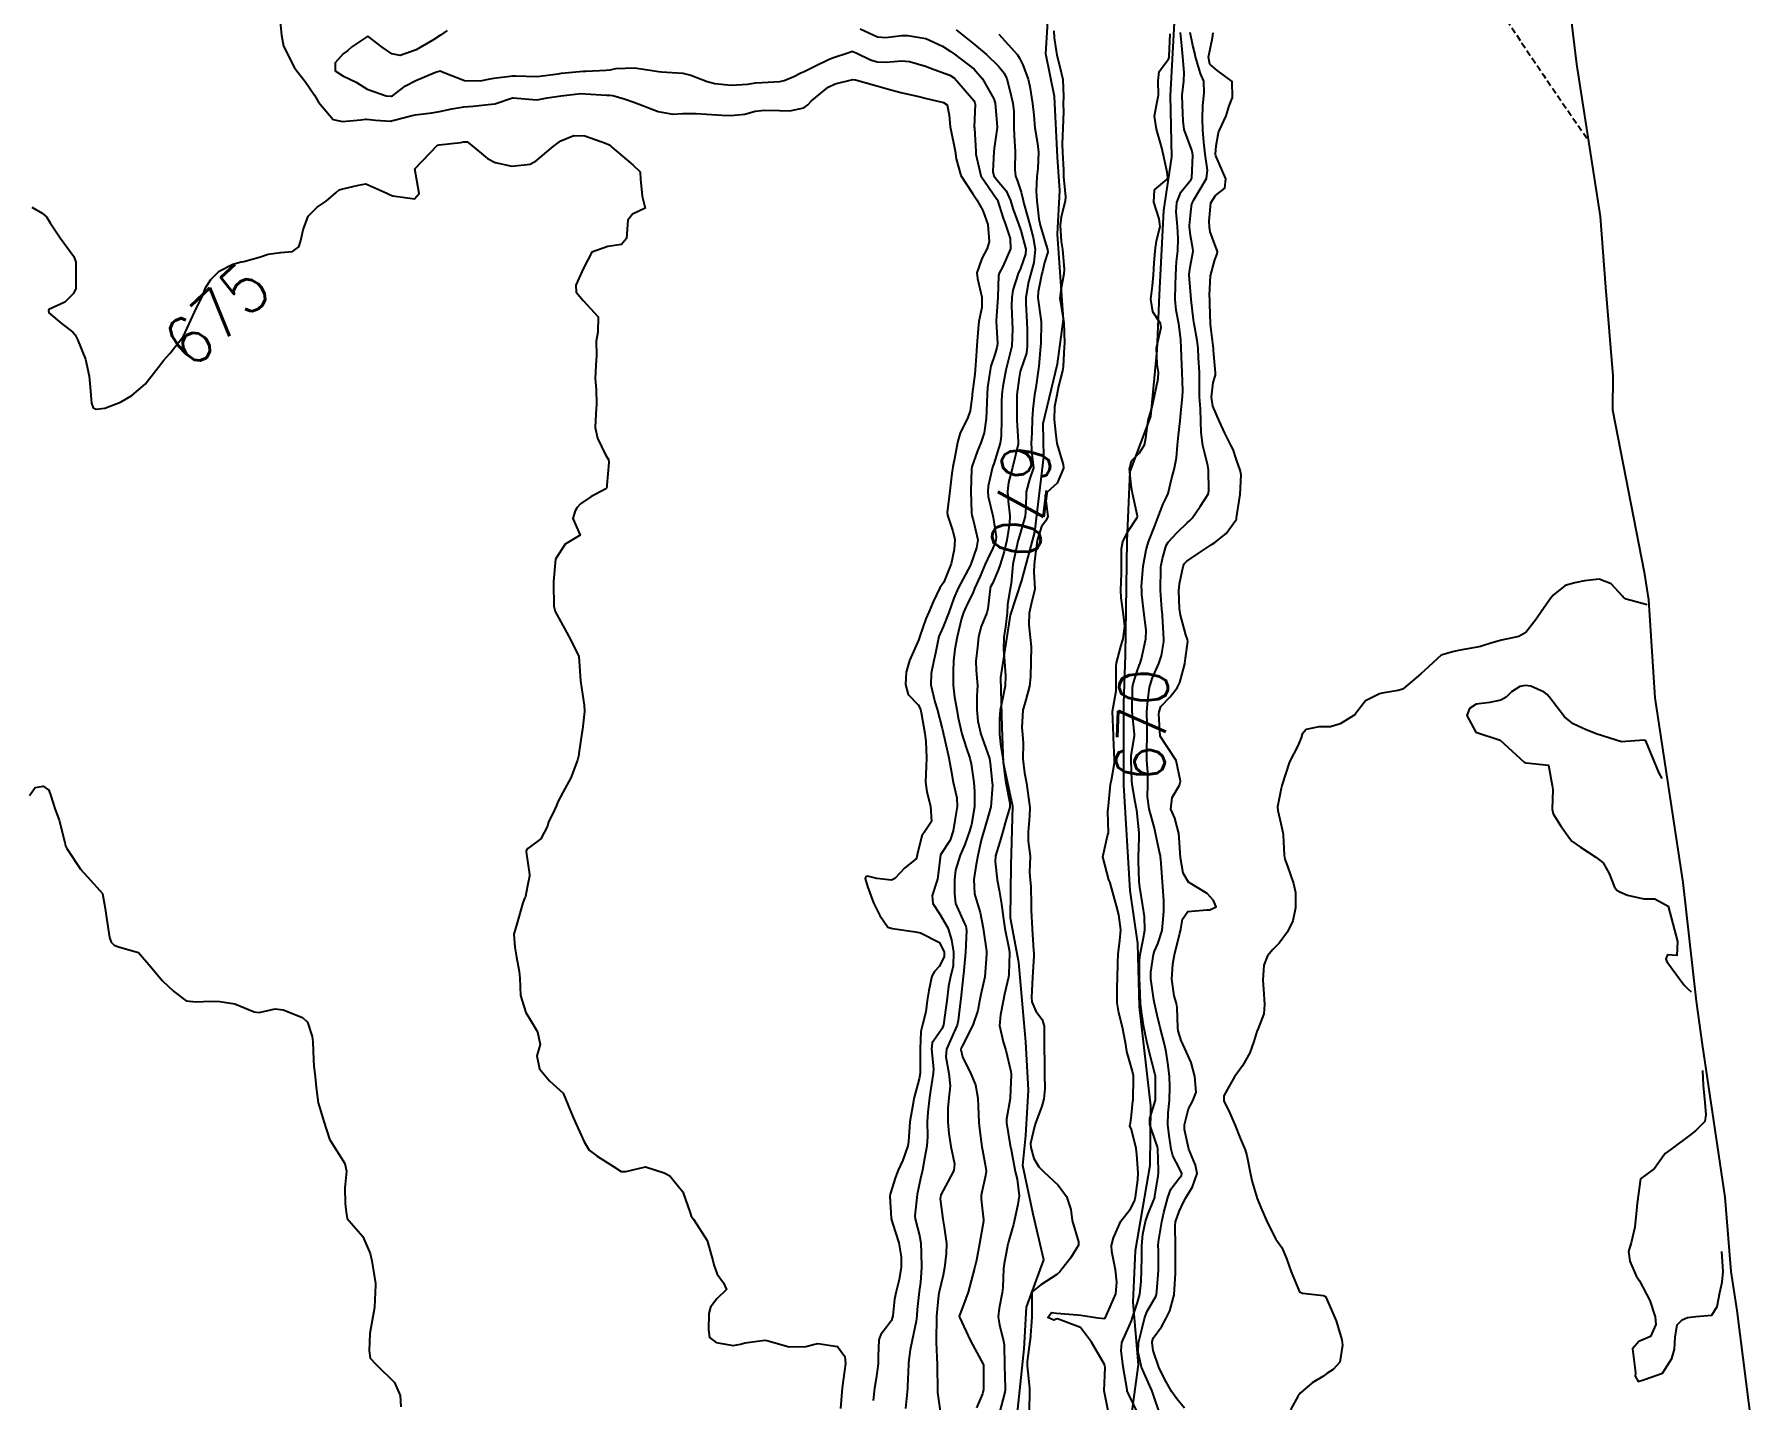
# Model space of a CAD drawing. Header units: metres. Extents: x 292545 to 299085, y 7450245 to 7463078.
# Drawn here: x 296317.3 to 296459.3, y 7455444.1 to 7455556.5 of the extents above; entities that cross this region are included whole.
import ezdxf
from ezdxf.enums import TextEntityAlignment as Align

# ---------------------------------------------------------------- set-up
doc = ezdxf.new("R2010")
doc.units = ezdxf.units.M
doc.linetypes.add('DASHED', pattern=[0.75, 0.5, -0.25])
for name, color, linetype in [('Area', 45, 'Continuous'), ('Cotas', 45, 'Continuous'), ('Curvas de Nivel 1m', 11, 'Continuous'), ('Curvas de Nivel 5m', 15, 'Continuous'), ('Hidrografia', 140, 'Continuous'), ('Vias Secundárias', 230, 'DASHED')]:
    doc.layers.add(name, color=color, linetype=linetype)
doc.styles.add('Style-STANDARD', font='STANDARD.shx')

msp = doc.modelspace()

# ---------------------------------------------------------------- linework, layer by layer
at = {"layer": 'Area'}
msp.add_polyline3d([(296443.91, 7455558.17, 672.31), (296444.41, 7455554.1, 680.44), (296446.36, 7455541.54, 672.67), (296446.79, 7455535.72, 678.34), (296447.39, 7455528.4, 672.73), (296447.37, 7455525.61, 676.14), (296449.97, 7455512.24, 680.11), (296450.33, 7455509.96, 681.5), (296450.85, 7455501.87, 682.39), (296453.16, 7455486.65, 671.27), (296454.27, 7455476.88, 671.49), (296454.76, 7455473.32, 671.81), (296456.62, 7455460.73, 670.95), (296457.12, 7455454.6, 671.05), (296457.61, 7455451.41, 671.07), (296459.32, 7455437.96, 671.2)], dxfattribs=at)
at = {"layer": 'Curvas de Nivel 1m', "flags": 128}
for points, elevation in [([(296337.58, 7455557.58), (296337.7, 7455556.47), (296337.85, 7455555.57), (296338.77, 7455553.79), (296338.94, 7455553.56), (296339.65, 7455552.65), (296340.42, 7455551.54), (296340.73, 7455550.95), (296341.96, 7455549.53), (296342.71, 7455549.37), (296344.23, 7455549.5), (296344.65, 7455549.56), (296344.71, 7455549.55), (296345.45, 7455549.48), (296346.71, 7455549.4), (296346.77, 7455549.41), (296346.98, 7455549.47), (296348.35, 7455549.82), (296348.72, 7455549.9), (296350.07, 7455550.08), (296350.72, 7455550.18), (296351.72, 7455550.41), (296352.73, 7455550.56), (296353.48, 7455550.64), (296354.73, 7455550.76), (296355.27, 7455550.82), (296356.74, 7455551.31), (296356.78, 7455551.31), (296358.74, 7455551.15), (296358.9, 7455551.17), (296359.59, 7455551.32), (296360.74, 7455551.49), (296362.37, 7455551.66), (296362.75, 7455551.65), (296364.48, 7455551.52), (296364.75, 7455551.52), (296364.99, 7455551.5), (296365.93, 7455551.24), (296366.74, 7455550.96), (296367.18, 7455550.78), (296368.73, 7455550.18), (296369.94, 7455549.97), (296370.73, 7455550.03), (296371.86, 7455550.03), (296372.72, 7455549.96), (296373.99, 7455549.88), (296374.72, 7455549.85), (296375.87, 7455549.98), (296376.73, 7455550.21), (296377.52, 7455550.31), (296378.73, 7455550.26), (296379.57, 7455550.25), (296380.73, 7455550.5), (296381.06, 7455550.74), (296381.36, 7455551.06), (296382.75, 7455552.19), (296383.32, 7455552.47), (296384.76, 7455552.81), (296384.98, 7455552.8), (296386.75, 7455552.29), (296387.71, 7455552.02), (296388.74, 7455551.76), (296390.31, 7455551.39), (296390.74, 7455551.28), (296392.24, 7455550.93), (296392.54, 7455550.73), (296392.72, 7455549.89), (296392.8, 7455548.92), (296392.81, 7455548.82), (296393.21, 7455546.91), (296393.29, 7455546.3), (296393.68, 7455544.91), (296394.65, 7455543.39), (296395, 7455542.9), (296395.48, 7455542.04), (296395.91, 7455540.89), (296396.02, 7455539.47), (296395.84, 7455538.89), (296395.41, 7455538.07), (296395, 7455536.9), (296395.04, 7455536.43), (296395.39, 7455534.89), (296395.39, 7455534.04), (296395.16, 7455532.89), (296395.1, 7455532.31), (296395, 7455530.9), (296394.95, 7455530.44), (296394.86, 7455528.9), (296394.82, 7455528.54), (296394.62, 7455526.9), (296394.6, 7455526.75), (296394.44, 7455525.53), (296394.23, 7455524.9), (296393.61, 7455523.72), (296393.39, 7455522.92), (296393.18, 7455521.71), (296393.02, 7455520.92), (296392.93, 7455520.36), (296392.76, 7455518.92), (296392.55, 7455517.14), (296392.56, 7455516.93), (296393.01, 7455515.61), (296393.17, 7455514.92), (296393.11, 7455514.11), (296392.88, 7455512.92), (296392.27, 7455511.42), (296392.07, 7455511.13), (296391.95, 7455510.93), (296391.4, 7455509.78), (296391.03, 7455508.94), (296390.8, 7455508.38), (296390.3, 7455506.95), (296390.28, 7455506.88), (296390.21, 7455506.69), (296389.44, 7455504.96), (296389.17, 7455503.98), (296389.1, 7455502.97), (296389.34, 7455502.15), (296390.15, 7455501.29), (296390.34, 7455500.95), (296390.41, 7455500.68), (296390.7, 7455498.94), (296390.78, 7455498.28), (296390.84, 7455496.94), (296390.82, 7455496.21), (296390.76, 7455494.94), (296390.86, 7455494.14), (296391.17, 7455492.94), (296391.26, 7455491.7), (296390.76, 7455490.94), (296390.45, 7455490.51), (296390.08, 7455488.95), (296390.07, 7455488.88), (296390, 7455488.62), (296389.07, 7455487.88), (296388.23, 7455486.98), (296387.97, 7455486.85), (296386.76, 7455486.99), (296385.98, 7455487.17), (296385.84, 7455487.14), (296385.78, 7455487), (296385.97, 7455486.32), (296386.48, 7455484.99), (296387.01, 7455483.93), (296387.66, 7455482.98), (296387.93, 7455482.89), (296388.04, 7455482.87), (296389.93, 7455482.6), (296390.35, 7455482.52), (296391.91, 7455481.73), (296392.3, 7455480.93), (296392.3, 7455480.53), (296391.89, 7455479.75), (296391.49, 7455479.33), (296391.28, 7455478.94), (296391.04, 7455477.77), (296390.91, 7455476.94), (296390.78, 7455476), (296390.52, 7455474.94), (296390.38, 7455474.39), (296390.31, 7455472.95), (296390.33, 7455472.42), (296390.31, 7455470.94), (296390.24, 7455470.48), (296389.82, 7455468.95), (296389.81, 7455468.9), (296389.76, 7455468.65), (296389.46, 7455466.95), (296389.35, 7455465.33), (296389.3, 7455464.96), (296388.89, 7455463.78), (296388.51, 7455462.97), (296388.28, 7455462.38), (296387.84, 7455460.98), (296387.82, 7455460.82), (296387.93, 7455458.98), (296388.03, 7455458.58), (296388.56, 7455456.97), (296388.75, 7455455.82), (296388.75, 7455454.97), (296388.6, 7455453.96), (296388.33, 7455452.97), (296388.21, 7455452.33), (296388.08, 7455450.97), (296387.95, 7455450.58), (296387.54, 7455450.01), (296387.09, 7455449.42), (296386.91, 7455448.99), (296386.86, 7455447.64), (296386.85, 7455446.99), (296386.69, 7455445.78), (296386.56, 7455444.99), (296386.46, 7455443.99)], 674), ([(296351.35, 7455556.87), (296350.8, 7455556.48), (296350.16, 7455556.06), (296349.11, 7455555.45), (296348.78, 7455555.26), (296347.46, 7455554.79), (296346.79, 7455554.95), (296346, 7455555.48), (296344.8, 7455556.4), (296343.5, 7455555.51), (296343.12, 7455555.19), (296342.78, 7455554.93), (296342.11, 7455554.19), (296342.11, 7455553.53), (296342.76, 7455553.12), (296343.86, 7455552.61), (296344.75, 7455552.04), (296346.32, 7455551.47), (296346.74, 7455551.44), (296346.77, 7455551.44), (296346.83, 7455551.47), (296347.9, 7455552.31), (296348.76, 7455552.75), (296350.38, 7455553.43), (296350.76, 7455553.55), (296351.02, 7455553.42), (296352.76, 7455552.74), (296354.08, 7455552.71), (296354.76, 7455552.84), (296355.2, 7455552.92), (296356.76, 7455553.13), (296356.98, 7455553.13), (296358.76, 7455553.08), (296360.5, 7455553.3), (296360.76, 7455553.35), (296362.54, 7455553.5), (296362.77, 7455553.51), (296364.45, 7455553.58), (296364.77, 7455553.63), (296365.23, 7455553.72), (296366.77, 7455553.78), (296368.43, 7455553.55), (296368.77, 7455553.48), (296369.01, 7455553.45), (296370.76, 7455553.35), (296371.42, 7455553.17), (296372.76, 7455552.67), (296373.41, 7455552.5), (296374.75, 7455552.35), (296376.09, 7455552.45), (296376.76, 7455552.54), (296377.29, 7455552.57), (296378.76, 7455552.66), (296379.11, 7455552.74), (296379.9, 7455553.08), (296380.48, 7455553.36), (296380.77, 7455553.48), (296381.63, 7455553.91), (296382.78, 7455554.48), (296383.18, 7455554.64), (296384.35, 7455555.02), (296384.67, 7455555.13), (296384.78, 7455555.13), (296385.04, 7455555.02), (296386.23, 7455554.45), (296386.78, 7455554.29), (296387.51, 7455554.24), (296388.78, 7455554.35), (296389.44, 7455554.3), (296390.77, 7455553.93), (296391.48, 7455553.65), (296392.77, 7455553.17), (296393.15, 7455552.92), (296394.74, 7455551.08), (296394.83, 7455550.9), (296394.85, 7455550.78), (296394.78, 7455548.9), (296394.79, 7455548.82), (296394.9, 7455546.9), (296394.91, 7455546.68), (296395.33, 7455544.89), (296396.64, 7455542.96), (296396.68, 7455542.92), (296396.7, 7455542.88), (296397.16, 7455541.4), (296397.35, 7455540.87), (296397.74, 7455539.72), (296397.76, 7455538.86), (296397.12, 7455537.41), (296396.82, 7455536.88), (296396.77, 7455536.67), (296396.71, 7455534.88), (296396.58, 7455532.93), (296396.58, 7455532.88), (296396.69, 7455531.06), (296396.68, 7455530.88), (296396.65, 7455530.73), (296396.49, 7455530.26), (296396.15, 7455529.21), (296396.09, 7455528.88), (296395.88, 7455527.46), (296395.84, 7455526.89), (296395.8, 7455525.52), (296395.76, 7455524.89), (296395.59, 7455523.71), (296395.32, 7455522.89), (296395.05, 7455522.24), (296394.59, 7455520.9), (296394.56, 7455520.72), (296394.51, 7455518.9), (296394.54, 7455517.11), (296394.57, 7455516.9), (296394.68, 7455516.55), (296395.06, 7455514.89), (296394.96, 7455514.23), (296394.5, 7455512.9), (296394.44, 7455512.74), (296394.28, 7455512.44), (296393.45, 7455510.91), (296393.09, 7455510.08), (296392.69, 7455508.92), (296392.22, 7455507.74), (296391.96, 7455507.19), (296391.87, 7455506.93), (296391.58, 7455505.56), (296391.44, 7455504.94), (296391.23, 7455503.89), (296391.2, 7455502.94), (296391.52, 7455501.56), (296391.72, 7455500.93), (296392.13, 7455499.36), (296392.21, 7455499.01), (296392.23, 7455498.93), (296392.27, 7455498.78), (296392.68, 7455496.92), (296392.89, 7455495.73), (296393.05, 7455494.92), (296393.34, 7455493.64), (296393.36, 7455492.92), (296393.18, 7455491.77), (296393.05, 7455490.92), (296392.78, 7455490.16), (296392, 7455488.93), (296391.78, 7455487.13), (296391.74, 7455486.93), (296391.31, 7455485.59), (296391.36, 7455484.94), (296391.94, 7455484.04), (296392.61, 7455482.92), (296392.9, 7455481.94), (296393.07, 7455480.92), (296393.03, 7455479.78), (296392.82, 7455478.92), (296392.66, 7455478.13), (296392.51, 7455476.92), (296392.44, 7455476.33), (296392.24, 7455474.93), (296392.13, 7455474.63), (296391.83, 7455474.2), (296391.32, 7455473.44), (296391.25, 7455472.94), (296391.41, 7455471.32), (296391.4, 7455470.93), (296391.17, 7455469.53), (296391.08, 7455468.94), (296390.95, 7455467.74), (296390.91, 7455466.94), (296390.92, 7455465.74), (296390.87, 7455464.94), (296390.69, 7455463.93), (296390.51, 7455462.95), (296390.35, 7455462.28), (296390.07, 7455460.95), (296389.89, 7455459.2), (296389.92, 7455458.96), (296390.26, 7455457.58), (296390.37, 7455456.95), (296390.41, 7455456.15), (296390.43, 7455454.95), (296390.34, 7455453.71), (296390.24, 7455452.95), (296390.08, 7455451.47), (296390.04, 7455450.95), (296389.99, 7455450.51), (296389.66, 7455448.96), (296389.51, 7455448.15), (296389.36, 7455447.11), (296389.35, 7455446.96), (296389.29, 7455445.14), (296389.28, 7455444.96), (296389.11, 7455443.31)], 673), ([(296385.39, 7455557.01), (296386.8, 7455556.34), (296387.5, 7455556.28), (296388.81, 7455556.45), (296389.31, 7455556.46), (296390.8, 7455556.19), (296392.15, 7455555.57), (296392.79, 7455555.17), (296393.14, 7455554.92), (296394.77, 7455553.67), (296395.47, 7455552.89), (296396.39, 7455551.23), (296396.49, 7455550.88), (296396.67, 7455548.92), (296396.67, 7455548.88), (296396.43, 7455547.15), (296396.4, 7455546.88), (296396.31, 7455545.24), (296396.39, 7455544.88), (296396.66, 7455544.52), (296397.42, 7455543.64), (296397.77, 7455542.86), (296397.97, 7455542.19), (296398.45, 7455540.85), (296398.62, 7455540.38), (296399.02, 7455538.85), (296399, 7455538.43), (296398.58, 7455537.25), (296398.41, 7455536.85), (296397.95, 7455535.46), (296397.87, 7455534.86), (296397.85, 7455534.18), (296397.89, 7455532.86), (296397.93, 7455532.27), (296397.87, 7455530.86), (296397.61, 7455529.74), (296397.37, 7455528.87), (296397.12, 7455527.53), (296397.04, 7455526.87), (296397.02, 7455526.29), (296397.02, 7455524.87), (296396.99, 7455523.45), (296396.91, 7455522.87), (296396.39, 7455521.16), (296396.31, 7455520.96), (296396.28, 7455520.88), (296395.93, 7455519.32), (296395.89, 7455518.88), (296395.93, 7455518.46), (296396.3, 7455516.88), (296396.33, 7455516.74), (296396.58, 7455515.14), (296396.56, 7455514.88), (296396.5, 7455514.68), (296396.3, 7455514.22), (296395.86, 7455513.31), (296395.68, 7455512.89), (296395.26, 7455511.9), (296394.81, 7455510.89), (296394.65, 7455510.5), (296394.24, 7455509.7), (296393.99, 7455509.15), (296393.89, 7455508.91), (296393.74, 7455508.42), (296393.36, 7455506.91), (296393.17, 7455505.89), (296393.08, 7455504.92), (296393.04, 7455504.06), (296393.03, 7455502.92), (296393.16, 7455501.93), (296393.33, 7455500.91), (296393.45, 7455500.22), (296393.75, 7455498.91), (296394.11, 7455497.79), (296394.42, 7455496.9), (296394.53, 7455496.45), (296394.74, 7455494.89), (296394.79, 7455494.16), (296394.79, 7455492.9), (296394.56, 7455491.43), (296394.4, 7455490.9), (296394.01, 7455489.8), (296393.74, 7455489.17), (296393.63, 7455488.91), (296393.22, 7455487.68), (296393.15, 7455486.92), (296393.15, 7455485.73), (296393.24, 7455484.92), (296393.94, 7455483.33), (296394.08, 7455483.05), (296394.11, 7455482.91), (296394.13, 7455482.71), (296394.07, 7455480.91), (296393.89, 7455479.12), (296393.87, 7455478.93), (296393.86, 7455478.91), (296393.67, 7455477.1), (296393.65, 7455476.91), (296393.46, 7455475.29), (296393.37, 7455474.91), (296392.89, 7455473.85), (296392.48, 7455472.92), (296392.44, 7455472.29), (296392.69, 7455470.92), (296392.79, 7455469.91), (296392.69, 7455468.92), (296392.61, 7455468.07), (296392.6, 7455466.92), (296392.68, 7455465.97), (296392.86, 7455464.92), (296393.15, 7455463.47), (296393.1, 7455462.92), (296392.61, 7455461.99), (296392.03, 7455460.93), (296391.98, 7455460.61), (296392.18, 7455458.92), (296392.29, 7455458.27), (296392.49, 7455456.92), (296392.46, 7455456.08), (296392.32, 7455454.92), (296392.22, 7455454.3), (296391.88, 7455452.93), (296391.83, 7455452.67), (296391.67, 7455450.93), (296391.66, 7455450.82), (296391.65, 7455448.93), (296391.65, 7455448.8), (296391.73, 7455446.93), (296391.73, 7455446.7), (296391.74, 7455444.93), (296391.76, 7455444.64), (296391.99, 7455442.92)], 672), ([(296393.3, 7455556.92), (296394.8, 7455555.72), (296395.78, 7455554.89), (296396.77, 7455553.93), (296397.24, 7455553.35), (296397.45, 7455552.87), (296397.7, 7455551.91), (296397.96, 7455550.86), (296398.05, 7455550.18), (296398.04, 7455548.86), (296398.06, 7455548.21), (296398.15, 7455546.86), (296398.12, 7455545.41), (296398.19, 7455544.86), (296398.32, 7455544.52), (296398.65, 7455543.55), (296398.81, 7455542.85), (296398.87, 7455542.62), (296399.35, 7455540.84), (296399.64, 7455539.8), (296399.8, 7455538.84), (296399.68, 7455537.74), (296399.43, 7455536.84), (296399.26, 7455536.15), (296399.04, 7455534.85), (296399.03, 7455534.36), (296399.11, 7455532.84), (296399.13, 7455532.23), (296399.15, 7455530.84), (296399.07, 7455530.27), (296398.59, 7455528.85), (296398.56, 7455528.76), (296398.47, 7455528.28), (296398.3, 7455526.85), (296398.28, 7455525), (296398.28, 7455524.85), (296398.28, 7455524.72), (296398.4, 7455522.99), (296398.41, 7455522.85), (296398.4, 7455522.79), (296397.93, 7455520.86), (296397.61, 7455519.62), (296397.52, 7455518.87), (296397.57, 7455518.09), (296397.7, 7455516.87), (296397.69, 7455516.23), (296397.47, 7455514.87), (296397.23, 7455513.94), (296396.91, 7455512.87), (296396.76, 7455512.4), (296396.27, 7455511.31), (296396.12, 7455511.02), (296396.09, 7455510.88), (296395.9, 7455509.22), (296395.82, 7455508.88), (296395.36, 7455507.75), (296395.14, 7455506.89), (296395.04, 7455506.05), (296394.91, 7455504.89), (296394.94, 7455504.13), (296395.05, 7455502.89), (296395, 7455502.04), (296394.99, 7455500.89), (296395.07, 7455499.95), (296395.31, 7455498.89), (296396.01, 7455496.97), (296396.04, 7455496.88), (296396.09, 7455496.49), (296396.26, 7455494.88), (296396.27, 7455494.68), (296396.14, 7455492.88), (296396.13, 7455492.8), (296396.04, 7455492.52), (296395.58, 7455490.89), (296395.38, 7455490.25), (296395.06, 7455488.89), (296394.91, 7455487.98), (296394.75, 7455486.9), (296394.81, 7455485.74), (296395.04, 7455484.89), (296395.26, 7455484.2), (296395.52, 7455482.89), (296395.78, 7455481.01), (296395.79, 7455480.88), (296395.78, 7455480.76), (296395.65, 7455478.88), (296395.33, 7455477.42), (296395.22, 7455476.89), (296395.07, 7455476.11), (296394.65, 7455474.9), (296393.82, 7455473.22), (296393.71, 7455473.02), (296393.68, 7455472.91), (296393.8, 7455472.31), (296394.49, 7455470.9), (296394.87, 7455469.99), (296395.06, 7455468.89), (296395.09, 7455468.22), (296395.15, 7455466.89), (296395.21, 7455466.36), (296395.4, 7455464.88), (296395.45, 7455464.62), (296395.7, 7455463.27), (296395.76, 7455462.88), (296395.76, 7455462.81), (296395.69, 7455462.37), (296395.41, 7455461.14), (296395.35, 7455460.88), (296395.34, 7455460.56), (296395.54, 7455458.88), (296395.53, 7455458.77), (296395.22, 7455456.89), (296394.96, 7455455.53), (296394.81, 7455454.89), (296394.52, 7455453.84), (296394.27, 7455452.9), (296394.09, 7455452.38), (296393.55, 7455450.98), (296393.54, 7455450.93), (296393.54, 7455450.91), (296393.55, 7455450.85), (296394.47, 7455448.9), (296395.5, 7455446.98), (296395.53, 7455446.92), (296395.54, 7455446.89), (296395.54, 7455446.86), (296395.54, 7455444.89), (296395.47, 7455444.52), (296394.96, 7455443.39)], 671), ([(296401.33, 7455556.82), (296401.36, 7455556.27), (296401.58, 7455554.82), (296401.84, 7455553.88), (296402.08, 7455552.81), (296402.12, 7455551.43), (296402.11, 7455550.81), (296402.12, 7455550.2), (296402.07, 7455548.82), (296402.01, 7455547.51), (296402.05, 7455546.82), (296402.12, 7455545.37), (296402.14, 7455544.82), (296402.31, 7455543.15), (296402.28, 7455542.81), (296401.93, 7455541.51), (296401.87, 7455540.82), (296401.94, 7455539.48), (296402.04, 7455538.82), (296402.2, 7455537.19), (296402.17, 7455536.81), (296401.91, 7455535.46), (296401.83, 7455534.82), (296402.07, 7455533.27), (296402.16, 7455532.81), (296402.21, 7455531.11), (296402.2, 7455530.81), (296402.11, 7455529.18), (296402.05, 7455528.81), (296401.73, 7455527.55), (296401.58, 7455526.82), (296401.4, 7455525.86), (296401.36, 7455524.82), (296401.47, 7455523.76), (296401.57, 7455522.82), (296402.1, 7455521.1), (296402.12, 7455520.81), (296401.62, 7455519.56), (296400.78, 7455518.83), (296400.62, 7455518.56), (296400.83, 7455516.83), (296400.69, 7455516.46), (296400.32, 7455515.99), (296399.95, 7455514.84), (296399.77, 7455513.35), (296399.71, 7455512.84), (296399.7, 7455512.26), (296399.76, 7455510.84), (296399.48, 7455509.6), (296399.31, 7455508.84), (296399.28, 7455507.9), (296399.39, 7455506.84), (296399.46, 7455506.09), (296399.44, 7455504.84), (296399.4, 7455503.62), (296399.32, 7455502.84), (296399.02, 7455501.71), (296398.79, 7455500.85), (296398.69, 7455499.42), (296398.76, 7455498.85), (296398.82, 7455498.14), (296398.79, 7455496.85), (296398.92, 7455495.69), (296399.07, 7455494.85), (296399.26, 7455493.64), (296399.35, 7455492.84), (296399.34, 7455492.15), (296399.21, 7455490.84), (296399.23, 7455490.06), (296399.38, 7455488.84), (296399.33, 7455487.49), (296399.39, 7455486.84), (296399.45, 7455486.32), (296399.47, 7455484.84), (296399.48, 7455484.37), (296399.56, 7455482.84), (296399.67, 7455481.07), (296399.69, 7455480.83), (296399.69, 7455480.62), (296399.58, 7455478.84), (296399.5, 7455477.2), (296399.53, 7455476.84), (296399.85, 7455476.05), (296400.37, 7455475.36), (296400.55, 7455474.83), (296400.54, 7455473.55), (296400.54, 7455472.83), (296400.56, 7455472.07), (296400.56, 7455470.83), (296400.59, 7455469.65), (296400.5, 7455468.83), (296400.35, 7455468.23), (296399.83, 7455466.84), (296399.73, 7455466.55), (296399.41, 7455465.15), (296399.43, 7455464.84), (296399.7, 7455463.91), (296400.11, 7455463.24), (296400.52, 7455462.83), (296401.68, 7455461.73), (296402.39, 7455460.8), (296402.74, 7455459.71), (296402.85, 7455458.8), (296403.36, 7455457.06), (296403.36, 7455456.79), (296402.7, 7455455.7), (296401.99, 7455454.81), (296401.82, 7455454.58), (296401.59, 7455454.37), (296400.26, 7455453.51), (296399.57, 7455452.97), (296399.53, 7455452.88), (296399.52, 7455452.84), (296399.52, 7455450.87), (296399.52, 7455450.84), (296399.39, 7455448.98), (296399.37, 7455448.84), (296399.15, 7455447.2), (296399.14, 7455446.84), (296399.32, 7455445), (296399.33, 7455444.84), (296399.29, 7455443)], 669), ([(296405.82, 7455443.13), (296405.47, 7455444.77), (296405.57, 7455446.7), (296405.56, 7455446.77), (296405.55, 7455446.82), (296405.5, 7455446.96), (296404.45, 7455448.78), (296403.53, 7455449.99), (296401.65, 7455450.7), (296401.54, 7455450.68), (296401.34, 7455450.61), (296400.84, 7455450.82), (296401.14, 7455451.22), (296401.55, 7455451.18), (296403.29, 7455451.04), (296403.55, 7455451.02), (296404.95, 7455450.78), (296405.54, 7455450.74), (296405.57, 7455450.77), (296406.17, 7455452.15), (296406.45, 7455452.76), (296406.54, 7455453.72), (296406.43, 7455454.76), (296406.12, 7455456.26), (296406.09, 7455456.76), (296406.24, 7455457.37), (296406.85, 7455458.75), (296407.65, 7455459.77), (296407.98, 7455460.41), (296408.07, 7455460.74), (296408.26, 7455462.16), (296408.28, 7455462.73), (296408.18, 7455464.26), (296408.12, 7455464.74), (296407.73, 7455466.31), (296407.61, 7455466.62), (296407.63, 7455466.74), (296407.65, 7455466.82), (296407.74, 7455467.49), (296407.85, 7455468.65), (296407.86, 7455468.74), (296407.91, 7455470.61), (296407.9, 7455470.74), (296407.79, 7455471.2), (296407.35, 7455472.74), (296407.26, 7455473.3), (296406.99, 7455474.75), (296406.68, 7455475.92), (296406.55, 7455476.75), (296406.56, 7455478.07), (296406.59, 7455478.75), (296406.62, 7455480.03), (296406.65, 7455480.75), (296406.77, 7455481.89), (296406.85, 7455482.75), (296406.69, 7455484), (296406.49, 7455484.75), (296405.97, 7455486.62), (296405.93, 7455486.72), (296405.91, 7455486.76), (296405.87, 7455486.87), (296405.36, 7455488.77), (296405.75, 7455490.5), (296405.83, 7455490.76), (296405.78, 7455492.51), (296405.81, 7455492.76), (296405.84, 7455492.97), (296406.01, 7455494.76), (296406.08, 7455495.1), (296406.33, 7455496.52), (296406.34, 7455496.76), (296406.25, 7455498.63), (296406.25, 7455498.76), (296406.16, 7455500.74), (296406.16, 7455500.76), (296406.46, 7455502.46), (296406.48, 7455502.76), (296406.46, 7455504.48), (296406.5, 7455504.76), (296406.86, 7455506.1), (296407.06, 7455506.75), (296407.19, 7455507.78), (296407.09, 7455508.75), (296406.89, 7455510.12), (296406.86, 7455510.75), (296406.9, 7455512.13), (296406.9, 7455512.75), (296406.9, 7455514.15), (296407.03, 7455514.75), (296407.46, 7455515.61), (296408.2, 7455516.74), (296408.23, 7455516.84), (296407.82, 7455518.75), (296407.71, 7455519.4), (296407.56, 7455520.75), (296407.73, 7455521.4), (296408.4, 7455522.07), (296408.82, 7455522.73), (296408.93, 7455523.26), (296409.12, 7455524.73), (296409.41, 7455525.75), (296409.64, 7455526.72), (296409.93, 7455528.18), (296409.96, 7455528.72), (296409.84, 7455529.36), (296409.8, 7455530.72), (296410.19, 7455532.39), (296410.13, 7455532.72), (296409.49, 7455533.69), (296409.34, 7455534.73), (296409.46, 7455535.82), (296409.55, 7455536.72), (296409.6, 7455537.7), (296409.69, 7455538.72), (296409.8, 7455539.52), (296410.09, 7455540.72), (296410.01, 7455541.33), (296409.57, 7455542.72), (296409.64, 7455543.74), (296410.66, 7455544.59), (296410.71, 7455544.66), (296410.72, 7455544.71), (296410.67, 7455545.18), (296410.34, 7455546.71), (296410.23, 7455547.19), (296409.79, 7455548.72), (296409.64, 7455549.81), (296409.79, 7455550.72), (296409.95, 7455551.52), (296409.93, 7455552.72), (296410.01, 7455553.48), (296410.78, 7455554.5), (296410.84, 7455554.65), (296410.85, 7455554.71), (296410.91, 7455556.6)], 669), ([(296410.13, 7455442.71), (296409.47, 7455444.68), (296409.45, 7455444.72), (296409.43, 7455444.76), (296408.55, 7455446.73), (296408.28, 7455447.97), (296408.32, 7455448.73), (296408.55, 7455449.72), (296408.81, 7455450.73), (296408.99, 7455451.28), (296409.57, 7455452.28), (296409.75, 7455452.54), (296409.8, 7455452.72), (296409.83, 7455452.97), (296409.96, 7455454.71), (296409.95, 7455456.38), (296409.94, 7455456.72), (296409.96, 7455457.05), (296410.23, 7455458.71), (296410.41, 7455459.47), (296410.73, 7455460.7), (296410.98, 7455461.39), (296411.69, 7455462.32), (296411.86, 7455462.52), (296411.89, 7455462.69), (296411.7, 7455463.11), (296411.14, 7455464.13), (296411.01, 7455464.7), (296410.84, 7455465.82), (296410.72, 7455466.71), (296410.77, 7455467.68), (296410.87, 7455468.7), (296410.9, 7455469.83), (296410.86, 7455470.7), (296410.72, 7455471.78), (296410.59, 7455472.71), (296410.46, 7455473.35), (296410.11, 7455474.72), (296410.05, 7455474.94), (296409.84, 7455475.73), (296409.63, 7455476.72), (296409.58, 7455477), (296409.33, 7455478.73), (296409.33, 7455479.28), (296409.56, 7455480.72), (296409.64, 7455480.99), (296409.91, 7455481.61), (296410.27, 7455482.71), (296410.39, 7455484.27), (296410.39, 7455484.71), (296410.39, 7455485.15), (296410.28, 7455486.72), (296410.15, 7455488.57), (296410.13, 7455488.72), (296410.12, 7455488.83), (296410.01, 7455489.29), (296409.72, 7455490.72), (296409.62, 7455491.14), (296409.2, 7455492.73), (296409.06, 7455493.73), (296409.08, 7455494.72), (296409.08, 7455495.72), (296409.01, 7455496.73), (296408.99, 7455497.62), (296409.04, 7455498.73), (296409.02, 7455499.62), (296409.01, 7455500.73), (296409.08, 7455501.65), (296409.21, 7455502.72), (296409.43, 7455503.47), (296410, 7455504.71), (296410.2, 7455505.37), (296410.4, 7455506.52), (296410.41, 7455506.71), (296410.3, 7455508.64), (296410.3, 7455508.71), (296410.24, 7455509.18), (296410.13, 7455510.71), (296410.15, 7455512.58), (296410.16, 7455512.71), (296410.18, 7455512.82), (296410.29, 7455513.36), (296410.59, 7455514.43), (296410.75, 7455514.71), (296411.51, 7455515.51), (296412.33, 7455516.29), (296412.54, 7455516.48), (296412.74, 7455516.69), (296413.39, 7455517.63), (296414.04, 7455518.67), (296414.1, 7455518.92), (296414.09, 7455520.67), (296414.03, 7455521.03), (296413.62, 7455522.68), (296413.47, 7455523.73), (296413.46, 7455524.67), (296413.42, 7455525.69), (296413.33, 7455526.68), (296413.33, 7455527.54), (296413.34, 7455528.68), (296413.27, 7455529.9), (296413.22, 7455530.68), (296413.14, 7455531.31), (296412.89, 7455532.68), (296412.85, 7455533.01), (296412.66, 7455534.69), (296412.56, 7455535.71), (296412.48, 7455536.69), (296412.48, 7455536.78), (296412.58, 7455537.37), (296412.81, 7455538.69), (296412.8, 7455538.89), (296412.61, 7455539.97), (296412.51, 7455540.69), (296412.51, 7455540.8), (296412.63, 7455541.89), (296412.72, 7455542.61), (296412.75, 7455542.69), (296412.88, 7455542.92), (296413.92, 7455544.67), (296414.01, 7455545.34), (296413.8, 7455546.67), (296413.69, 7455547.66), (296413.61, 7455548.68), (296413.6, 7455549.55), (296413.61, 7455550.68), (296413.72, 7455551.71), (296413.7, 7455552.68), (296413.41, 7455553.32), (296413.02, 7455554.69), (296412.99, 7455554.89), (296412.79, 7455555.62), (296412.56, 7455556.69)], 671), ([(296412.11, 7455443.34), (296411.47, 7455444.12), (296411.07, 7455444.7), (296410.49, 7455445.71), (296409.98, 7455446.72), (296409.52, 7455448.11), (296409.43, 7455448.72), (296409.43, 7455448.81), (296409.53, 7455449.11), (296410.2, 7455450.05), (296410.56, 7455450.71), (296410.9, 7455451.36), (296411.24, 7455452.69), (296411.36, 7455454.46), (296411.37, 7455454.69), (296411.37, 7455454.91), (296411.37, 7455456.69), (296411.33, 7455458.38), (296411.37, 7455458.69), (296411.65, 7455459.55), (296412.01, 7455460.33), (296412.2, 7455460.68), (296412.77, 7455461.59), (296413.15, 7455462.68), (296413, 7455463.38), (296412.46, 7455464.68), (296412.1, 7455466.31), (296412.09, 7455466.69), (296412.43, 7455468.01), (296412.8, 7455468.68), (296413.06, 7455469.39), (296412.95, 7455470.68), (296412.66, 7455471.82), (296412.28, 7455472.69), (296411.82, 7455473.64), (296411.57, 7455474.44), (296411.54, 7455474.69), (296411.51, 7455476.36), (296411.45, 7455476.7), (296411.25, 7455477.31), (296411.05, 7455478.7), (296411.13, 7455479.93), (296411.29, 7455480.7), (296411.73, 7455482.5), (296411.78, 7455482.69), (296411.8, 7455482.81), (296411.94, 7455483.65), (296412.38, 7455484.26), (296413.95, 7455484.4), (296414.2, 7455484.42), (296414.7, 7455484.66), (296414.49, 7455485.19), (296413.96, 7455485.75), (296412.44, 7455486.69), (296411.98, 7455487.42), (296411.76, 7455488.69), (296411.65, 7455490.33), (296411.63, 7455490.7), (296411.3, 7455491.97), (296410.98, 7455492.71), (296411.1, 7455493.66), (296411.68, 7455494.69), (296411.76, 7455495.01), (296411.41, 7455496.7), (296410.11, 7455498.71), (296410, 7455500.57), (296410.01, 7455500.71), (296410.15, 7455501.17), (296410.91, 7455501.95), (296411.51, 7455502.7), (296411.73, 7455503.14), (296412.13, 7455504.69), (296412.14, 7455504.74), (296412.2, 7455505.33), (296412.39, 7455506.51), (296412.36, 7455506.69), (296412.22, 7455507.08), (296411.78, 7455508.69), (296411.7, 7455509.23), (296411.64, 7455510.7), (296411.69, 7455511.28), (296411.99, 7455512.69), (296412.07, 7455512.91), (296412.29, 7455513.15), (296413.22, 7455513.76), (296414.3, 7455514.48), (296414.6, 7455514.67), (296415.54, 7455515.42), (296416.33, 7455516.51), (296416.38, 7455516.59), (296416.39, 7455516.64), (296416.4, 7455516.7), (296416.7, 7455518.64), (296416.76, 7455520.26), (296416.68, 7455520.64), (296416.39, 7455521.5), (296416.1, 7455522.34), (296415.95, 7455522.65), (296415.42, 7455523.67), (296415, 7455524.65), (296414.44, 7455525.91), (296414.32, 7455526.66), (296414.46, 7455527.86), (296414.66, 7455528.47), (296414.67, 7455528.66), (296414.5, 7455530.5), (296414.48, 7455530.66), (296414.27, 7455532.41), (296414.24, 7455532.66), (296414.2, 7455534.33), (296414.18, 7455534.67), (296414.15, 7455535.06), (296414.25, 7455536.66), (296414.59, 7455537.97), (296414.8, 7455538.45), (296414.81, 7455538.66), (296414.6, 7455539.22), (296414.21, 7455540.27), (296414.15, 7455540.67), (296414.14, 7455541.15), (296414.28, 7455542.67), (296414.65, 7455543.27), (296415.43, 7455543.88), (296415.51, 7455544.65), (296414.69, 7455546.53), (296414.67, 7455546.66), (296414.7, 7455547.35), (296414.91, 7455548.46), (296414.99, 7455548.66), (296415.55, 7455549.82), (296415.78, 7455550.65), (296416.05, 7455551.34), (296416.03, 7455552.65), (296414.77, 7455553.59), (296414.19, 7455554.08), (296414.08, 7455554.67), (296414.4, 7455556.27), (296414.46, 7455556.67)], 672), ([(296450.24, 7455509.53), (296448.51, 7455510), (296448.26, 7455510.18), (296448.19, 7455510.26), (296447.27, 7455511.27), (296446.28, 7455511.66), (296445.06, 7455511.52), (296444.27, 7455511.35), (296443.47, 7455511.12), (296442.47, 7455510.33), (296442.38, 7455510.21), (296442.26, 7455510.07), (296441.55, 7455509.04), (296441.09, 7455508.35), (296440.22, 7455507.25), (296439.66, 7455506.92), (296438.22, 7455506.63), (296437.34, 7455506.39), (296436.5, 7455506.11), (296436.21, 7455506.06), (296434.82, 7455505.8), (296434.2, 7455505.68), (296433.24, 7455505.39), (296432.23, 7455504.45), (296432.21, 7455504.42), (296432.18, 7455504.4), (296431.58, 7455503.86), (296430.16, 7455502.64), (296430.06, 7455502.58), (296429.71, 7455502.48), (296428.4, 7455502.25), (296428.16, 7455502.21), (296427.03, 7455501.63), (296426.18, 7455500.52), (296426.16, 7455500.5), (296426.14, 7455500.48), (296424.93, 7455499.74), (296424.13, 7455499.48), (296423.18, 7455499.5), (296422.12, 7455499.27), (296421.81, 7455498.89), (296421.72, 7455498.58), (296421.43, 7455497.91), (296420.76, 7455496.59), (296420.12, 7455494.65), (296420.11, 7455494.6), (296420.1, 7455494.57), (296420.07, 7455494.41), (296419.76, 7455492.89), (296419.79, 7455492.6), (296420.03, 7455491.53), (296420.2, 7455490.78), (296420.23, 7455490.6), (296420.31, 7455488.9), (296420.37, 7455488.59), (296420.58, 7455488.01), (296421.09, 7455486.58), (296421.24, 7455485.85), (296421.26, 7455484.58), (296421.02, 7455483.5), (296420.59, 7455482.59), (296419.91, 7455481.66), (296419.38, 7455481.13), (296418.94, 7455480.61), (296418.65, 7455479.86), (296418.57, 7455478.61), (296418.61, 7455477.88), (296418.7, 7455476.61), (296418.63, 7455475.83), (296418.17, 7455474.62), (296418.07, 7455474.38), (296417.82, 7455473.57), (296417.5, 7455472.62), (296416.87, 7455471.56), (296416.22, 7455470.64), (296415.78, 7455469.88), (296415.35, 7455469.07), (296415.35, 7455468.65), (296415.75, 7455467.84), (296416.28, 7455466.64), (296416.69, 7455465.6), (296417.1, 7455464.63), (296417.24, 7455464.16), (296417.55, 7455462.62), (296417.68, 7455462), (296418.1, 7455460.62), (296418.4, 7455459.87), (296418.94, 7455458.61), (296419.62, 7455457.28), (296420.11, 7455456.6), (296420.52, 7455455.67), (296420.88, 7455454.59), (296421.58, 7455452.93), (296421.82, 7455452.82), (296423.57, 7455452.63), (296423.71, 7455452.55), (296423.86, 7455452.26), (296424.6, 7455450.54), (296425.07, 7455448.99), (296425.13, 7455448.53), (296424.9, 7455447.14), (296424.34, 7455446.54), (296423.84, 7455446.2), (296423.49, 7455445.95), (296422.61, 7455445.44), (296421.63, 7455444.58), (296421.47, 7455444.36), (296420.84, 7455443.2)], 672), ([(296451.47, 7455495.24), (296451.23, 7455495.67), (296450.11, 7455498.33), (296449.96, 7455498.4), (296448.11, 7455498.26), (296446.12, 7455498.87), (296445.19, 7455499.24), (296444.13, 7455499.74), (296443.41, 7455500.32), (296442.16, 7455501.95), (296441.99, 7455502.16), (296441.75, 7455502.34), (296440.65, 7455502.84), (296440.17, 7455502.9), (296439.73, 7455502.8), (296439.06, 7455502.37), (296438.61, 7455501.92), (296438.16, 7455501.68), (296437.26, 7455501.5), (296436.15, 7455501.36), (296435.58, 7455500.99), (296435.37, 7455500.42), (296436.12, 7455499.06), (296438.11, 7455498.38), (296440.1, 7455496.58), (296440.25, 7455496.52), (296442.09, 7455496.33), (296442.4, 7455494.66), (296442.45, 7455494.33), (296442.41, 7455492.7), (296442.49, 7455492.33), (296443.08, 7455491.37), (296443.83, 7455490.31), (296444.02, 7455490.06), (296444.74, 7455489.58), (296446, 7455488.76), (296446.59, 7455488.28), (296447.1, 7455487.39), (296447.54, 7455486.27), (296447.74, 7455486.03), (296447.97, 7455485.88), (296448.61, 7455485.61), (296449.96, 7455485.32), (296450.87, 7455485.32), (296451.96, 7455484.72), (296452.73, 7455481.79), (296452.68, 7455480.65), (296451.91, 7455480.71), (296451.76, 7455480.36), (296451.81, 7455480.22), (296451.9, 7455480.06), (296453.28, 7455478.2), (296453.57, 7455477.89), (296453.86, 7455477.66)], 671), ([(296316.92, 7455493.82), (296317.4, 7455494.48), (296318.06, 7455494.59), (296318.52, 7455494.26), (296318.68, 7455493.8), (296319.02, 7455492.77), (296319.37, 7455491.79), (296319.84, 7455489.95), (296319.88, 7455489.78), (296319.9, 7455489.68), (296320, 7455489.45), (296321.13, 7455487.77), (296321.97, 7455486.82), (296322.93, 7455485.75), (296323.17, 7455484.52), (296323.27, 7455483.75), (296323.52, 7455482.14), (296323.65, 7455481.74), (296323.91, 7455481.5), (296324.27, 7455481.37), (296325.9, 7455480.88), (296326.94, 7455479.7), (296327.87, 7455478.58), (296328.82, 7455477.68), (296329.85, 7455476.91), (296330.66, 7455476.84), (296331.85, 7455476.89), (296332.62, 7455476.86), (296333.85, 7455476.66), (296335.43, 7455476.01), (296335.84, 7455475.95), (296337.16, 7455476.26), (296337.84, 7455476.16), (296339.43, 7455475.55), (296339.83, 7455475.14), (296340.23, 7455473.96), (296340.28, 7455473.54), (296340.32, 7455472.06), (296340.36, 7455471.54), (296340.44, 7455470.89), (296340.57, 7455469.54), (296340.72, 7455468.5), (296341.02, 7455467.53), (296341.19, 7455466.98), (296341.65, 7455465.52), (296341.72, 7455465.38), (296342.92, 7455463.51), (296343.05, 7455462.87), (296342.9, 7455461.51), (296342.95, 7455460.21), (296343.01, 7455459.51), (296343.11, 7455458.98), (296343.63, 7455458.37), (296344.39, 7455457.49), (296345, 7455456.09), (296345.14, 7455455.48), (296345.44, 7455453.62), (296345.45, 7455453.48), (296345.36, 7455451.67), (296345.34, 7455451.48), (296345.05, 7455449.96), (296344.98, 7455449.49), (296344.92, 7455448.08), (296345.01, 7455447.48), (296345.5, 7455446.96), (296347, 7455445.46), (296347.47, 7455444.4), (296347.53, 7455443.46)], 676), ([(296454.79, 7455471.18), (296454.84, 7455469.94), (296454.97, 7455468.54), (296455.07, 7455467.53), (296454.97, 7455466.96), (296454.2, 7455466.19), (296453.73, 7455465.82), (296452.2, 7455464.7), (296451.71, 7455464.33), (296451.62, 7455464.22), (296450.83, 7455463.09), (296449.68, 7455462.24), (296449.4, 7455460.24), (296449.37, 7455459.95), (296449.2, 7455458.25), (296448.91, 7455456.97), (296448.69, 7455456.25), (296448.81, 7455455.46), (296449.31, 7455454.24), (296449.43, 7455454.08), (296449.59, 7455453.85), (296450.46, 7455452.23), (296450.9, 7455450.88), (296450.94, 7455450.23), (296450.5, 7455449.26), (296449.53, 7455448.83), (296449.02, 7455448.25), (296449.25, 7455446.49), (296449.26, 7455446.24), (296449.23, 7455445.99), (296449.49, 7455445.54), (296450.02, 7455445.7), (296451.49, 7455446.22), (296452.27, 7455447.45), (296452.48, 7455448.21), (296452.53, 7455449.21), (296452.71, 7455450.21), (296453.11, 7455450.64), (296453.55, 7455450.82), (296454.25, 7455450.89), (296455.55, 7455451.01), (296455.99, 7455451.73), (296456.22, 7455452.87), (296456.4, 7455453.73), (296456.49, 7455454.61), (296456.39, 7455456.27)], 671)]:
    msp.add_lwpolyline(points, dxfattribs=dict(at, elevation=elevation))
at = {"layer": 'Curvas de Nivel 5m', "flags": 128}
for points, elevation in [([(296396.81, 7455556.55), (296398.34, 7455554.86), (296398.52, 7455554.59), (296398.77, 7455554.03), (296399.22, 7455552.85), (296399.36, 7455552.24), (296399.58, 7455550.84), (296399.68, 7455549.88), (296399.77, 7455548.84), (296399.99, 7455547.55), (296400.06, 7455546.84), (296400.01, 7455545.5), (296399.94, 7455544.84), (296399.88, 7455543.61), (296399.94, 7455542.84), (296400.11, 7455541.35), (296400.21, 7455540.83), (296400.6, 7455539.53), (296400.82, 7455538.83), (296400.83, 7455538.59), (296400.58, 7455537.75), (296400.4, 7455537.01), (296400.36, 7455536.83), (296400.05, 7455535.34), (296400.02, 7455534.84), (296400.27, 7455533.09), (296400.29, 7455532.83), (296400.26, 7455531.08), (296400.25, 7455530.83), (296400.1, 7455529.21), (296400.04, 7455528.83), (296399.84, 7455527.46), (296399.74, 7455526.84), (296399.61, 7455525.67), (296399.56, 7455524.84), (296399.52, 7455523.73), (296399.48, 7455522.84), (296399.53, 7455521.98), (296399.66, 7455520.84), (296399.34, 7455519.87), (296399.06, 7455518.85), (296399.04, 7455517.55), (296398.98, 7455516.85), (296398.42, 7455514.96), (296398.39, 7455514.86), (296398.38, 7455514.79), (296398.31, 7455514.51), (296398.01, 7455513.14), (296397.97, 7455512.86), (296397.82, 7455511.31), (296397.75, 7455510.87), (296397.53, 7455509.58), (296397.48, 7455508.87), (296397.35, 7455507.74), (296397.21, 7455506.87), (296397.19, 7455505.88), (296397.26, 7455504.87), (296397.35, 7455503.7), (296397.33, 7455502.87), (296397.12, 7455501.9), (296396.9, 7455500.87), (296396.86, 7455500.15), (296396.87, 7455498.87), (296396.93, 7455498.05), (296397.12, 7455496.87), (296397.27, 7455495.68), (296397.37, 7455494.87), (296397.7, 7455493.21), (296397.7, 7455492.86), (296397.32, 7455491.58), (296397.12, 7455490.87), (296396.89, 7455490), (296396.54, 7455488.87), (296396.49, 7455488.38), (296396.68, 7455486.87), (296396.82, 7455486.02), (296397.01, 7455484.87), (296397.18, 7455483.63), (296397.3, 7455482.87), (296397.66, 7455481.11), (296397.68, 7455480.86), (296397.63, 7455479.12), (296397.6, 7455478.86), (296397.27, 7455477.46), (296397.15, 7455476.87), (296396.95, 7455475.76), (296396.85, 7455474.87), (296397.15, 7455473.53), (296397.37, 7455472.86), (296397.79, 7455471.09), (296397.83, 7455470.86), (296397.83, 7455470.82), (296397.77, 7455469.57), (296397.73, 7455468.89), (296397.73, 7455468.86), (296397.44, 7455467.17), (296397.44, 7455466.86), (296397.72, 7455465.16), (296397.77, 7455464.86), (296397.78, 7455464.8), (296398.15, 7455462.86), (296398.31, 7455462.23), (296398.48, 7455460.85), (296398.37, 7455460.13), (296398.1, 7455458.86), (296398.01, 7455458.48), (296397.63, 7455457.16), (296397.56, 7455456.92), (296397.55, 7455456.86), (296397.24, 7455455.23), (296397.2, 7455454.86), (296397.14, 7455453.3), (296397.09, 7455452.86), (296396.83, 7455451.59), (296396.76, 7455450.87), (296396.87, 7455450.21), (296397.2, 7455448.86), (296397.23, 7455448.58), (296397.27, 7455446.86), (296397.33, 7455445.01), (296397.32, 7455444.86), (296397.29, 7455444.68), (296396.82, 7455442.87)], 670), ([(296408.36, 7455442.73), (296407.47, 7455444.58), (296407.4, 7455444.67), (296407.38, 7455444.74), (296407.37, 7455444.85), (296407.05, 7455446.75), (296406.88, 7455448.11), (296406.94, 7455448.75), (296407.54, 7455450.1), (296407.73, 7455450.55), (296407.79, 7455450.74), (296408.23, 7455452.06), (296408.42, 7455452.73), (296408.53, 7455453.79), (296408.57, 7455454.73), (296408.58, 7455455.76), (296408.58, 7455456.73), (296408.67, 7455457.69), (296408.89, 7455458.73), (296409.08, 7455459.3), (296409.65, 7455460.72), (296409.65, 7455460.74), (296409.66, 7455460.83), (296409.92, 7455462.49), (296409.96, 7455462.72), (296409.95, 7455462.97), (296409.9, 7455464.72), (296409.88, 7455464.88), (296409.72, 7455465.34), (296409.26, 7455466.72), (296409.25, 7455467.22), (296409.72, 7455468.72), (296409.72, 7455468.76), (296409.7, 7455470.72), (296409.69, 7455470.82), (296409.18, 7455472.73), (296408.99, 7455473.56), (296408.75, 7455474.73), (296408.55, 7455476.02), (296408.49, 7455476.73), (296408.42, 7455478.19), (296408.39, 7455478.73), (296408.4, 7455480.23), (296408.44, 7455480.73), (296408.69, 7455481.96), (296408.83, 7455482.73), (296408.81, 7455483.87), (296408.68, 7455484.73), (296408.43, 7455486.28), (296408.37, 7455486.74), (296408.3, 7455488.44), (296408.3, 7455488.74), (296408.37, 7455490.38), (296408.36, 7455490.74), (296408.17, 7455492.61), (296408.16, 7455492.74), (296408.05, 7455493.32), (296407.8, 7455494.74), (296407.77, 7455495.05), (296407.7, 7455496.74), (296407.72, 7455497.13), (296407.98, 7455498.74), (296407.99, 7455498.88), (296407.78, 7455500.74), (296407.78, 7455501.11), (296407.83, 7455502.74), (296407.87, 7455503.04), (296408.18, 7455503.99), (296408.38, 7455504.54), (296408.44, 7455504.74), (296408.55, 7455505.08), (296408.92, 7455506.73), (296408.95, 7455507.46), (296408.78, 7455508.73), (296408.6, 7455510.39), (296408.58, 7455510.74), (296408.57, 7455511.04), (296408.69, 7455512.73), (296408.95, 7455514.08), (296409.15, 7455514.73), (296409.65, 7455516.04), (296409.91, 7455516.72), (296410.34, 7455517.85), (296410.63, 7455518.42), (296410.76, 7455518.71), (296411.07, 7455520.01), (296411.25, 7455520.7), (296411.44, 7455521.65), (296411.53, 7455522.7), (296411.6, 7455523.51), (296411.74, 7455524.7), (296411.81, 7455525.32), (296411.94, 7455526.7), (296411.97, 7455527.18), (296411.91, 7455528.7), (296411.87, 7455529.31), (296411.82, 7455530.7), (296411.81, 7455531.4), (296411.63, 7455532.7), (296411.41, 7455533.83), (296411.34, 7455534.7), (296411.37, 7455535.89), (296411.38, 7455536.7), (296411.45, 7455537.83), (296411.55, 7455538.7), (296411.59, 7455539.71), (296411.52, 7455540.7), (296411.41, 7455541.92), (296411.46, 7455542.7), (296411.81, 7455543.54), (296412.66, 7455544.59), (296412.71, 7455544.69), (296412.78, 7455546.6), (296412.77, 7455546.69), (296412.77, 7455546.76), (296412.7, 7455546.99), (296412.08, 7455548.7), (296411.99, 7455549.43), (296411.93, 7455550.7), (296411.92, 7455551.53), (296412.04, 7455552.7), (296412.07, 7455553.4), (296411.97, 7455554.7), (296411.88, 7455555.61), (296411.77, 7455556.7)], 670), ([(296317.11, 7455542.3), (296317.98, 7455541.81), (296318.32, 7455541.5), (296318.62, 7455541.01), (296319.46, 7455539.79), (296320.58, 7455538.24), (296320.74, 7455537.78), (296320.76, 7455537.59), (296320.75, 7455535.78), (296320.74, 7455535.59), (296320.55, 7455535.18), (296319.85, 7455534.48), (296318.53, 7455533.86), (296318.49, 7455533.8), (296318.53, 7455533.6), (296319.55, 7455532.76), (296320.51, 7455532), (296320.68, 7455531.78), (296320.88, 7455531.39), (296321.54, 7455529.77), (296321.84, 7455528.39), (296321.91, 7455527.77), (296322.04, 7455526.16), (296322.17, 7455525.76), (296322.43, 7455525.65), (296323.13, 7455525.75), (296324.44, 7455526.25), (296325.37, 7455526.79), (296326.45, 7455527.71), (296327.33, 7455528.84), (296328.01, 7455529.69), (296328.22, 7455529.95), (296328.49, 7455530.25), (296329.62, 7455531.67), (296330.52, 7455533.66), (296331.19, 7455535.01), (296331.44, 7455535.65), (296331.86, 7455536.35), (296332.57, 7455537.03), (296333.69, 7455537.62), (296334.38, 7455537.81), (296334.58, 7455537.84), (296335.97, 7455538.21), (296336.59, 7455538.42), (296337.6, 7455538.56), (296338.59, 7455538.64), (296339.12, 7455539.04), (296339.3, 7455539.56), (296339.49, 7455540.43), (296339.89, 7455541.55), (296340.63, 7455542.31), (296341.38, 7455542.79), (296342.21, 7455543.52), (296342.44, 7455543.73), (296342.65, 7455543.8), (296344.03, 7455544.12), (296344.65, 7455544.22), (296346.38, 7455543.47), (296346.64, 7455543.33), (296346.87, 7455543.23), (296348.64, 7455543), (296349.04, 7455543.44), (296348.67, 7455545.45), (296350.55, 7455547.42), (296350.69, 7455547.44), (296352.46, 7455547.64), (296352.7, 7455547.69), (296352.99, 7455547.69), (296353.37, 7455547.39), (296354.68, 7455546.31), (296355.29, 7455545.98), (296356.68, 7455545.67), (296358.18, 7455545.84), (296358.68, 7455546.11), (296360.07, 7455547.31), (296360.7, 7455547.78), (296361.78, 7455548.22), (296362.7, 7455548.18), (296364.39, 7455547.57), (296364.69, 7455547.45), (296364.8, 7455547.37), (296364.91, 7455547.26), (296366.67, 7455545.77), (296367.26, 7455545.22), (296367.28, 7455544.6), (296367.42, 7455543.22), (296367.65, 7455542.21), (296366.63, 7455541.73), (296366.22, 7455541.24), (296366.13, 7455539.71), (296365.72, 7455539.24), (296364.59, 7455539.07), (296363.26, 7455538.6), (296362.57, 7455537.28), (296361.96, 7455535.89), (296361.98, 7455535.29), (296362.54, 7455534.61), (296363.79, 7455533.27), (296363.77, 7455532.01), (296363.62, 7455531.27), (296363.66, 7455530.09), (296363.59, 7455529.27), (296363.53, 7455528.2), (296363.62, 7455527.27), (296363.65, 7455526.06), (296363.6, 7455525.27), (296363.55, 7455524.14), (296363.72, 7455523.27), (296364.39, 7455521.9), (296364.64, 7455521.51), (296364.68, 7455521.26), (296364.51, 7455519.4), (296364.5, 7455519.26), (296364.47, 7455519.15), (296364.36, 7455519.07), (296363.17, 7455518.45), (296362.34, 7455517.85), (296362.07, 7455517.55), (296361.9, 7455517.29), (296361.69, 7455516.66), (296362.31, 7455515.28), (296361.06, 7455514.54), (296360.28, 7455513.31), (296360.12, 7455511.46), (296360.11, 7455511.31), (296360.14, 7455509.42), (296360.15, 7455509.31), (296360.24, 7455508.98), (296361.18, 7455507.3), (296361.54, 7455506.62), (296362.19, 7455505.28), (296362.34, 7455503.28), (296362.36, 7455503.09), (296362.64, 7455501.28), (296362.66, 7455500.76), (296362.49, 7455499.28), (296362.44, 7455498.96), (296362.2, 7455497.28), (296362.19, 7455497.19), (296362.09, 7455496.74), (296361.54, 7455495.29), (296360.89, 7455494.13), (296360.46, 7455493.3), (296360.35, 7455493.01), (296360.04, 7455492.34), (296359.69, 7455491.65), (296359.6, 7455491.31), (296359.06, 7455490.27), (296358, 7455489.46), (296357.88, 7455489.33), (296357.85, 7455489.18), (296357.99, 7455488.25), (296358.12, 7455487.33), (296358.12, 7455487.19), (296357.97, 7455486.39), (296357.79, 7455485.5), (296357.73, 7455485.33), (296357.59, 7455484.98), (296357.11, 7455483.34), (296356.85, 7455482.41), (296356.93, 7455481.34), (296357.07, 7455480.52), (296357.28, 7455479.34), (296357.32, 7455478.78), (296357.4, 7455477.34), (296357.84, 7455475.95), (296358.2, 7455475.33), (296358.79, 7455474.35), (296359, 7455473.32), (296358.73, 7455472.39), (296358.95, 7455471.32), (296359.78, 7455470.33), (296360.91, 7455469.3), (296361.74, 7455467.29), (296362.63, 7455465.28), (296363.04, 7455464.6), (296363.7, 7455464.1), (296365.06, 7455463.25), (296365.69, 7455462.86), (296366.06, 7455462.86), (296367.69, 7455463.22), (296369.24, 7455462.75), (296369.69, 7455462.49), (296370.76, 7455461.18), (296371.37, 7455459.45), (296371.46, 7455459.17), (296371.64, 7455458.91), (296372.77, 7455457.16), (296373.24, 7455455.51), (296373.32, 7455455.15), (296373.59, 7455454.39), (296374.11, 7455453.68), (296374.37, 7455453.14), (296373.56, 7455452.35), (296373.04, 7455451.67), (296372.92, 7455451.16), (296372.88, 7455449.81), (296372.96, 7455449.16), (296373.52, 7455448.75), (296374.9, 7455448.51), (296375.52, 7455448.62), (296375.9, 7455448.73), (296377.52, 7455448.95), (296377.7, 7455448.92), (296379.52, 7455448.39), (296380.89, 7455448.43), (296381.52, 7455448.6), (296381.88, 7455448.69), (296383.52, 7455448.43), (296384.1, 7455447.61), (296384.17, 7455447.02), (296384.09, 7455446.43), (296383.9, 7455445.02), (296383.76, 7455443.33)], 675)]:
    msp.add_lwpolyline(points, dxfattribs=dict(at, elevation=elevation))
at = {"layer": 'Hidrografia'}
for points in [[(296397.83, 7455438.03), (296398.89, 7455448.23), (296399.08, 7455451.66), (296400.51, 7455455.58), (296399.64, 7455459.32), (296398.77, 7455463.33), (296399.02, 7455465.82), (296399.26, 7455469.56), (296399.02, 7455473.54), (296398.45, 7455480.06), (296397.77, 7455483.73), (296397.83, 7455488.09), (296397.95, 7455492.91), (296397.2, 7455496.52), (296397.08, 7455499.45), (296396.96, 7455503.56), (296397.77, 7455508.69), (296398.7, 7455511.55), (296399.76, 7455515.54), (296400.51, 7455521.73), (296400.45, 7455524.47), (296401.63, 7455529.39), (296402.13, 7455533.06), (296401.63, 7455540.08), (296401.82, 7455543.69), (296401.63, 7455546.43), (296401.38, 7455551.41), (296400.69, 7455554.93), (296400.94, 7455559.41)], [(296411.24, 7455557.51), (296410.92, 7455551.47), (296411.04, 7455546.45), (296410.36, 7455542.03), (296410.01, 7455535.08), (296409.82, 7455530.51), (296409.31, 7455525.06), (296407.59, 7455520.53), (296407.34, 7455514.82), (296407.21, 7455505.39), (296407.09, 7455501.4), (296407.09, 7455494.67), (296407.6, 7455486.01), (296408.23, 7455481.63), (296408.36, 7455476.43), (296409.31, 7455468.27), (296409.25, 7455463.33), (296408.04, 7455456.32), (296407.85, 7455452.07), (296408.29, 7455446.93), (296407.6, 7455441.89)]]:
    msp.add_lwpolyline(points, dxfattribs=at)
at = {"layer": 'Vias Secundárias'}
msp.add_lwpolyline([(296337.21, 7455700.6, 0.056752), (296357.87, 7455703.83, -0.001311), (296374.07, 7455704.69, -0.140899), (296387.16, 7455693.35, -0.165321), (296409.29, 7455663.04, -0.135295), (296415.7, 7455623.4, 0.082574), (296418.24, 7455591.81, 0.028833), (296445.38, 7455547.82, 0.107502)], format="xyb", dxfattribs=at)

# ---------------------------------------------------------------- texts
at = {"layer": 'Cotas', "style": 'Style-STANDARD'}
for s, rotation, p in [('675', 43.2652, (296332.37, 7455533.45, 675)), ('670', 262.7729, (296398.65, 7455518.13, 670)), ('670', 87.515, (296408.6, 7455499.64, 670))]:
    msp.add_text(s, height=4, rotation=rotation, dxfattribs=at).set_placement(p, align=Align.MIDDLE_CENTER)

doc.saveas('drawing.dxf')
